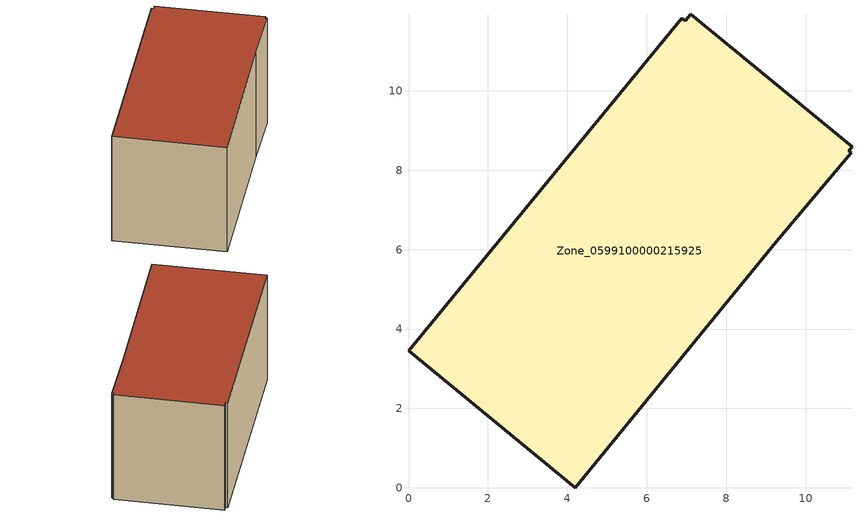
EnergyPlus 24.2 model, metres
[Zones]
Zone_0599100000215925
 floor ground (C_G): 9.26,6.2 4.2,0 0,3.45 6.89,11.83 6.97,11.77 7.11,11.93 11.17,8.6 11.08,8.49 11.15,8.44 z0
 wall outside (C_F): 4.2,0 9.26,6.2 11.15,8.44 11.08,8.49 11.17,8.6 7.11,11.93 6.97,11.77 6.89,11.83 0,3.45 4.2,0 z0:5.86
 roof outside (C_R): 11.17,8.6 7.11,11.93 6.97,11.77 6.89,11.83 0,3.45 4.2,0 9.26,6.2 11.15,8.44 11.08,8.49 z5.86
[BUILDING]
Pand.0599100000215925: North Axis=0; Terrain=City; Loads Convergence Tolerance Value=0.04; Temperature Convergence Tolerance Value=0.4; Solar Distribution=FullExterior; Maximum Number of Warmup Days=25; Minimum Number of Warmup Days=1
[Site:Location]
Rotterdam.The.Hague.AP_ZH_NLD Design_Conditions: Latitude=51.96; Longitude=4.45; Time Zone=1; Elevation=-4.5
[SITE:GROUNDTEMPERATURE:BUILDINGSURFACE]
18, 18, 18, 18, 18, 18, 18, 18, 18, 18, 18, 18
[MATERIAL] Thermal Absorptance=0.9; Solar Absorptance=0.7; Visible Absorptance=0.7
Name | Roughness | Thickness | Conductivity | Density | Specific Heat
G.TC.1946 | MediumSmooth | 0.15 | 1 | 540 | 1210
F.TC.1946 | Rough | 0.3 | 0.857143 | 1920 | 840
R.TC.1946 | MediumRough | 0.2 | 0.909091 | 1500 | 1000
[CONSTRUCTION]
C_G: G.TC.1946
C_F: F.TC.1946
C_R: R.TC.1946
[ZONE]
Zone_0599100000215925: Type=1; Multiplier=1; Ceiling Height=Autocalculate; Volume=Autocalculate; Floor Area=autocalculate; Part of Total Floor Area=Yes
[ZONEINFILTRATION:DESIGNFLOWRATE]
Infil_Zone_0599100000215925: Zone or ZoneList or Space or SpaceList=Zone_0599100000215925; Schedule=AlwaysOn; Design Flow Rate Calculation Method=Flow/Area; Flow Rate per Floor Area=0.003; Constant Term Coefficient=1; Temperature Term Coefficient=0; Velocity Term Coefficient=0; Velocity Squared Term Coefficient=0
[HVACTEMPLATE:ZONE:IDEALLOADSAIRSYSTEM]
Zone_0599100000215925: Maximum Heating Supply Air Temperature=50; Minimum Cooling Supply Air Temperature=13; Maximum Heating Supply Air Humidity Ratio=0.0156; Minimum Cooling Supply Air Humidity Ratio=0.0077; Heating Limit=NoLimit; Cooling Limit=NoLimit; Dehumidification Control Type=ConstantSensibleHeatRatio; Cooling Sensible Heat Ratio=0.7; Dehumidification Setpoint=60; Humidification Control Type=None; Humidification Setpoint=30; Outdoor Air Method=None; Outdoor Air Flow Rate per Person=0.00944; Outdoor Air Flow Rate per Zone Floor Area=0; Outdoor Air Flow Rate per Zone=0; Demand Controlled Ventilation Type=None; Outdoor Air Economizer Type=NoEconomizer; Heat Recovery Type=None; Sensible Heat Recovery Effectiveness=0.7; Latent Heat Recovery Effectiveness=0.65
[ZONECONTROL:THERMOSTAT]
ThermostatControl_Zone_0599100000215925: Zone or ZoneList=Zone_0599100000215925; Control Type Schedule=DualSetpointControlType; Control 1=Thermostat_Zone_0599100000215925; Temperature Difference Between Cutout And Setpoint=0
[THERMOSTATSETPOINT:DUALSETPOINT]
Thermostat_Zone_0599100000215925: Heating Setpoint Temperature Schedule=HeatingSetpoint_Zone_0599100000215925; Cooling Setpoint Temperature Schedule=CoolingSetpoint_Zone_0599100000215925
[SCHEDULE:COMPACT]
HeatingSetpoint_Zone_0599100000215925: Through: 12/31, For: AllDays, Until: 24:00, 21
CoolingSetpoint_Zone_0599100000215925: Through: 12/31, For: AllDays, Until: 24:00, 24
DualSetpointControlType: Through: 12/31, For: AllDays, Until: 24:00, 4
AlwaysOn: Through: 12/31, For: AllDays, Until: 24:00, 1
